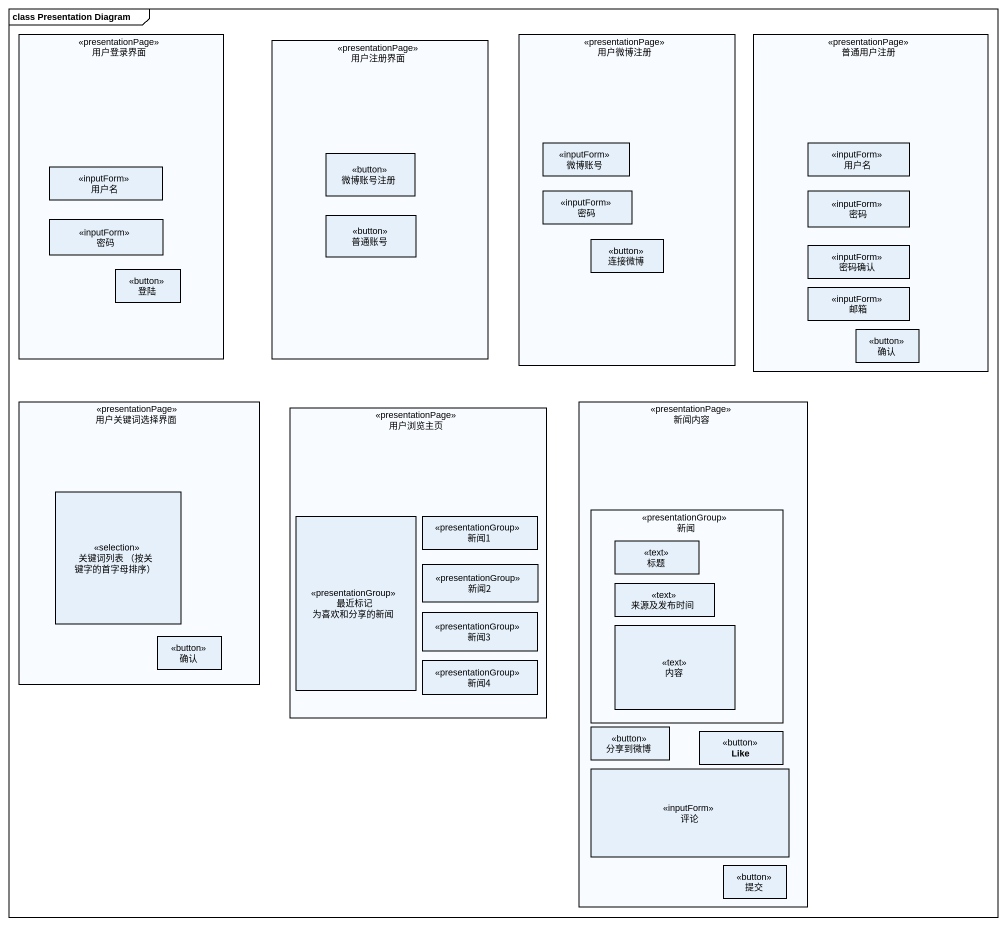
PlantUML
@startuml
mainframe class Presentation Diagram
rectangle 用户登录界面 <<presentationPage>> {
  rectangle "用户名" as 用户名_2 <<inputForm>>
  rectangle "密码" as 密码_3 <<inputForm>>
  rectangle 登陆 <<button>>
}
rectangle 用户注册界面 <<presentationPage>> {
  rectangle 微博账号注册 <<button>>
  rectangle 普通账号 <<button>>
}
rectangle 用户微博注册 <<presentationPage>> {
  rectangle 微博账号 <<inputForm>>
  rectangle 密码 <<inputForm>>
  rectangle 连接微博 <<button>>
}
rectangle 普通用户注册 <<presentationPage>> {
  rectangle 用户名 <<inputForm>>
  rectangle "密码" as 密码_2 <<inputForm>>
  rectangle 密码确认 <<inputForm>>
  rectangle 邮箱 <<inputForm>>
  rectangle 确认 <<button>>
}
rectangle 用户关键词选择界面 <<presentationPage>> {
  rectangle "关键词列表 （按关 键字的首字母排序）" as 关键词列表_按关_键字的首字母排序 <<selection>>
  rectangle "确认" as 确认_2 <<button>>
}
rectangle 用户浏览主页 <<presentationPage>> {
  rectangle "最近标记 为喜欢和分享的新闻" as 最近标记_为喜欢和分享的新闻 <<presentationGroup>>
  rectangle 新闻1 <<presentationGroup>>
  rectangle 新闻2 <<presentationGroup>>
  rectangle 新闻3 <<presentationGroup>>
  rectangle 新闻4 <<presentationGroup>>
}
rectangle 新闻内容 <<presentationPage>> {
  rectangle 新闻 <<presentationGroup>> {
    rectangle 标题 <<text>>
    rectangle 来源及发布时间 <<text>>
    rectangle 内容 <<text>>
  }
  rectangle 分享到微博 <<button>>
  rectangle Like <<button>>
  rectangle 评论 <<inputForm>>
  rectangle 提交 <<button>>
}
@enduml
